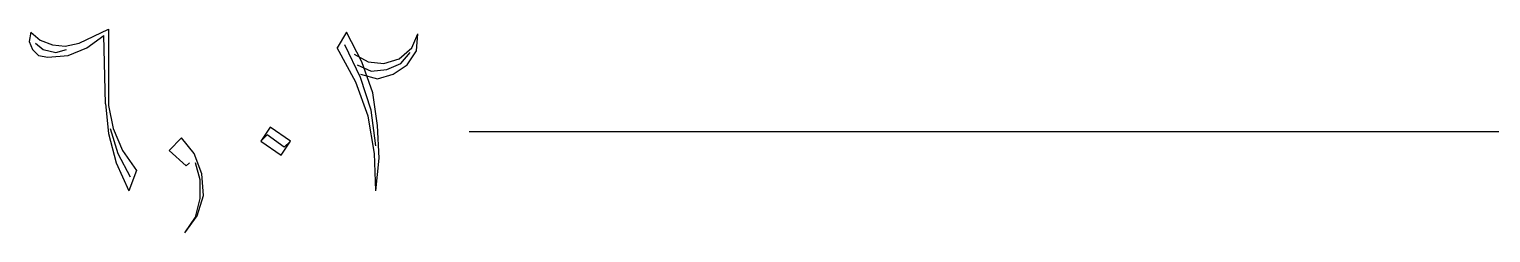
# Model space of a CAD drawing. Header units: metres. Extents: x -24.2 to 51.5, y -28.6 to 30.1.
# Drawn here: x 37.613 to 41.361, y 13.386 to 13.908 of the extents above; entities that cross this region are included whole.
import ezdxf

# ---------------------------------------------------------------- set-up
doc = ezdxf.new("R2010")
doc.units = ezdxf.units.M
doc.layers.add('UF-BLACK', color=250, linetype='Continuous')
doc.layers.add('UF-DIMS', color=250, linetype='Continuous')

msp = doc.modelspace()

# ---------------------------------------------------------------- linework, layer by layer
at = {"layer": 'UF-BLACK', "lineweight": 25, "true_color": 0x000000}
for points in [[(37.6175, 13.9003), (37.6414, 13.8803), (37.6733, 13.8684), (37.7052, 13.8644), (37.7411, 13.8724), (37.8168, 13.9082), (37.8168, 13.7129), (37.8288, 13.6531), (37.8527, 13.5973), (37.8886, 13.5454), (37.8686, 13.4936)], [(38.5026, 13.4936), (38.5105, 13.5773), (38.5066, 13.6611), (38.4946, 13.7448), (38.4667, 13.8245), (38.4268, 13.9003), (38.4029, 13.8604)]]:
    msp.add_lwpolyline(points, dxfattribs=at)
at = {"layer": 'UF-DIMS', "lineweight": 25, "true_color": 0x000000}
for p, q in [((37.8088, 13.7169), (37.8049, 13.8923)), ((51.0177, 13.6451), (38.7418, 13.6451))]:
    msp.add_line(p, q, dxfattribs=at)
for points in [[(37.6175, 13.9003), (37.6135, 13.8764), (37.6215, 13.8564), (37.6374, 13.8405), (37.6613, 13.8365)], [(37.6294, 13.8724), (37.6494, 13.8564), (37.6813, 13.8484), (37.7092, 13.8564)], [(37.6613, 13.8365), (37.7132, 13.8405), (37.761, 13.8604), (37.8049, 13.8923)], [(38.5026, 13.6092), (38.4906, 13.7009), (38.4627, 13.7847), (38.4228, 13.8684)], [(38.4468, 13.8445), (38.4826, 13.8245), (38.5225, 13.8205), (38.5624, 13.8325), (38.5943, 13.8604), (38.6102, 13.8963)], [(38.4627, 13.7926), (38.5066, 13.7807), (38.5464, 13.7926), (38.5823, 13.8165), (38.6062, 13.8524), (38.6102, 13.8963)], [(38.5026, 13.4936), (38.4986, 13.5893), (38.4826, 13.685), (38.4507, 13.7727), (38.4029, 13.8604)], [(38.4547, 13.8165), (38.4906, 13.8006), (38.5305, 13.8046), (38.5664, 13.8205), (38.5903, 13.8484)], [(37.8088, 13.7169), (37.8168, 13.6411), (37.8368, 13.5654), (37.8686, 13.4936)], [(37.8208, 13.6531), (37.8407, 13.5893), (37.8726, 13.5295)], [(38.2833, 13.6212), (38.2315, 13.6571), (38.2075, 13.6212), (38.2594, 13.5853), (38.2833, 13.6212), (38.2673, 13.6052), (38.2235, 13.6371), (38.2075, 13.6212)], [(38.0241, 13.5654), (38.0162, 13.5574), (37.9723, 13.5973), (38.0042, 13.6292)], [(38.0122, 13.386), (38.0441, 13.4298), (38.06, 13.4816), (38.056, 13.5375), (38.0361, 13.5893), (38.0042, 13.6292)], [(38.0122, 13.386), (38.0401, 13.4258), (38.052, 13.4737), (38.052, 13.5215), (38.0401, 13.5654)]]:
    msp.add_lwpolyline(points, dxfattribs=at)

doc.saveas('drawing.dxf')
